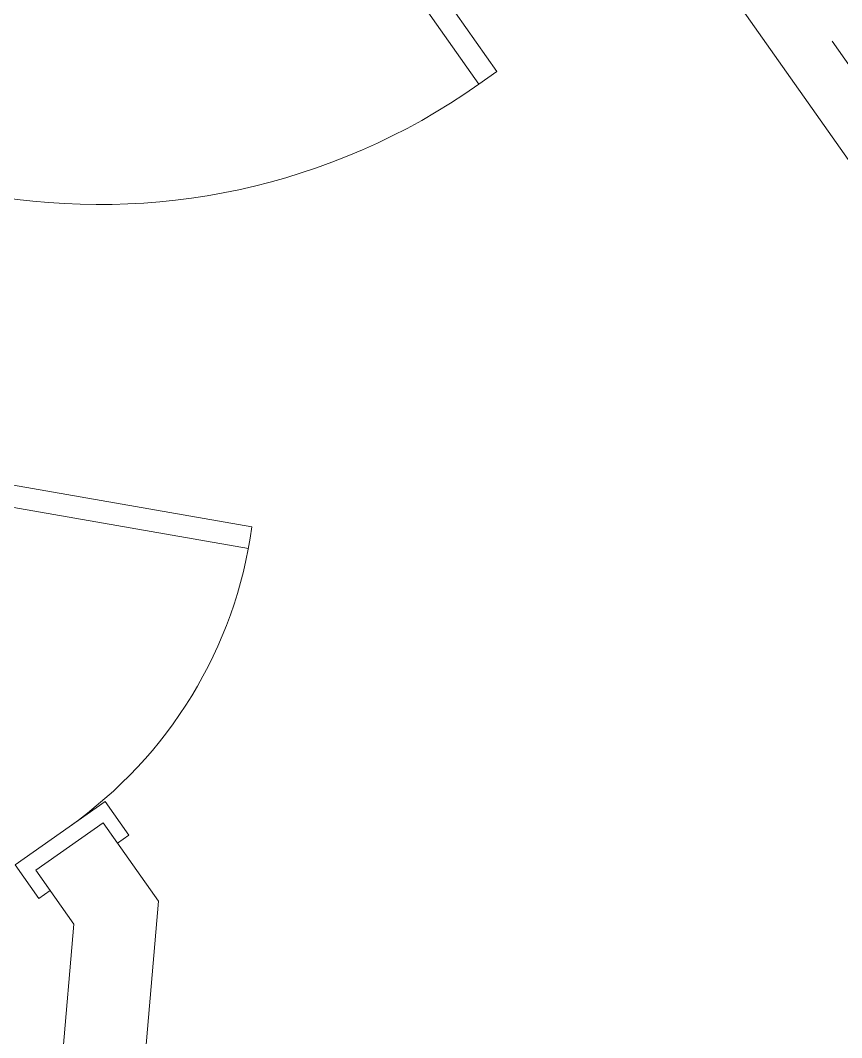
# Model space of a CAD drawing. Extents: x 274235 to 276654, y 142848 to 144425.
# Drawn here: x 276117.778 to 276119.27, y 143072.412 to 143074.26 of the extents above; entities that cross this region are included whole.
import ezdxf

# ---------------------------------------------------------------- set-up
doc = ezdxf.new("R2010")
doc.units = 0
doc.header["$LTSCALE"] = 1.5
doc.linetypes.add('ACM-G-CENTER', pattern=[50.800000000000004, 31.75, -6.350000000000001, 6.350000000000001, -6.350000000000001])
doc.linetypes.add('Hidden 1_32_', pattern=[1.3890625, 0.7937500000000002, -0.5953125])
doc.layers.get('0').update_dxf_attribs({"linetype": 'CONTINUOUS', "lineweight": 0})
for name, color, linetype, lineweight in [('_ACM-A-DETL', 7, 'CONTINUOUS', 5), ('_ACM-A-DOOR', 1, 'CONTINUOUS', 5), ('_ACM-A-GRID', 3, 'CONTINUOUS', 5), ('_ACM-A-WALL-FULL', 6, 'CONTINUOUS', 13)]:
    doc.layers.add(name, color=color, linetype=linetype, lineweight=lineweight)

# ---------------------------------------------------------------- blocks, each defined once
blk = doc.blocks.new('ACM_Door-Regular-Single - 1323_1200_ S-2217205-F5_Working')
at = {"layer": '_ACM-A-DOOR'}
for p, q in [((579.9999999999928, -1220), (579.9999999999928, -20.00000000000209)), ((619.9999999999918, -20.00000000000209), (619.9999999999918, -1219.428454762872)), ((579.9999999999928, -1220), (619.9999999999918, -1219.428454762872))]:
    blk.add_line(p, q, dxfattribs=at)
blk.add_arc((579.9999999999928, -20.00000000000006), 1200.000000000001, 180.0000000000001, 269.9999999999997, dxfattribs=at)
blk = doc.blocks.new('ACM_Door-Regular-Single-45D - 0923_800_ S-45-2486668-F5_Working')
at = {"layer": '_ACM-A-DOOR'}
for p, q in [((-495.0000000000083, 99.99999999999999), (-420.0000000000084, 99.99999999999999)), ((-495.0000000000083, 74.99999999999999), (-495.0000000000083, 99.99999999999999)), ((-420.0000000000084, 99.99999999999999), (-420.0000000000094, -99.99999999999999)), ((419.9999999999919, 99.99999999999999), (494.9999999999919, 99.99999999999999)), ((419.9999999999896, -99.99999999999999), (419.9999999999919, 99.99999999999999)), ((494.9999999999919, 99.99999999999999), (494.9999999999919, 74.99999999999999)), ((-450.0000000000101, 74.99999999999999), (-495.0000000000083, 74.99999999999999)), ((-450.0000000000095, -74.99999999999999), (-450.0000000000095, 74.99999999999999)), ((449.9999999999899, 74.99999999999999), (449.9999999999899, -74.99999999999999)), ((494.9999999999919, 74.99999999999999), (449.9999999999899, 74.99999999999999)), ((-193.9090327718665, -577.3404902775944), (391.7157287525134, 8.284271247444705)), ((419.9999999999918, -20.00000000000209), (391.7157287525134, 8.284271247444638)), ((419.9999999999918, -20.00000000000209), (-165.331761003769, -605.3317610044207)), ((-495.0000000000052, -74.99999999999999), (-450.0000000000095, -74.99999999999999)), ((-495.0000000000052, -99.99999999999999), (-495.0000000000052, -74.99999999999999)), ((449.9999999999905, -74.99999999999999), (494.9999999999938, -74.99999999999999)), ((494.9999999999938, -74.99999999999999), (494.9999999999938, -99.99999999999999)), ((-420.0000000000094, -99.99999999999999), (-495.0000000000052, -99.99999999999999)), ((494.9999999999938, -99.99999999999999), (419.9999999999896, -99.99999999999999))]:
    blk.add_line(p, q, dxfattribs=at)
blk.add_arc((379.9999999999927, -20.00000000000006), 800.0000000000006, 179.9999999999999, 227.0261339722246, dxfattribs=at)
blk = doc.blocks.new('5f0512')
at = {"layer": '_ACM-A-DETL', "linetype": 'Hidden 1_32_'}
blk.add_arc((-129126.9536411413, -64761.59144460852), 29999.99999999997, 279.9453333635652, 350.0510387107539, dxfattribs=at)
at = {"layer": '_ACM-A-GRID', "linetype": 'ACM-G-CENTER'}
blk.add_line((-119975.0211659513, -85104.37203029997), (-140339.6964641258, -64739.6967321292), dxfattribs=at)
at = {"layer": '_ACM-A-WALL-FULL', "lineweight": 18}
for p, q in [((-123581.2657500033, -81639.5488024865), (-118207.254212986, -87013.56033950462)), ((-124076.2404486364, -83690.15841959731), (-124182.3064658142, -83796.2244367752)), ((-123953.0002921647, -83813.39857606881), (-124076.2404486364, -83690.15841959731)), ((-124182.3064658142, -83796.2244367752), (-124097.6711824629, -83880.85972012684)), ((-123893.1880594606, -84497.05552422337), (-123953.0002921647, -83813.39857606881)), ((-124097.6711824627, -83880.85972012673), (-124048.7134727186, -84440.44890312536))]:
    blk.add_line(p, q, dxfattribs=at)
at = {"layer": '_ACM-A-DOOR'}
for name, p, rotation in [('ACM_Door-Regular-Single - 1323_1200_ S-2217205-F5_Working', (-124907.0909165309, -81798.64777992305), 44.99999999999364), ('ACM_Door-Regular-Single-45D - 0923_800_ S-45-2486668-F5_Working', (-124447.4715087592, -83424.99337665236), 134.9999999999938)]:
    blk.add_blockref(name, p, dxfattribs=dict(at, rotation=rotation))

msp = doc.modelspace()

# ---------------------------------------------------------------- block references
at = {"xscale": 0.0009999999999999994, "yscale": 0.001, "zscale": 0.001, "rotation": 350.1075696352769}
msp.add_blockref('5f0512', (276254.5380815538, 143133.931731411), dxfattribs=at)

doc.saveas('drawing.dxf')
